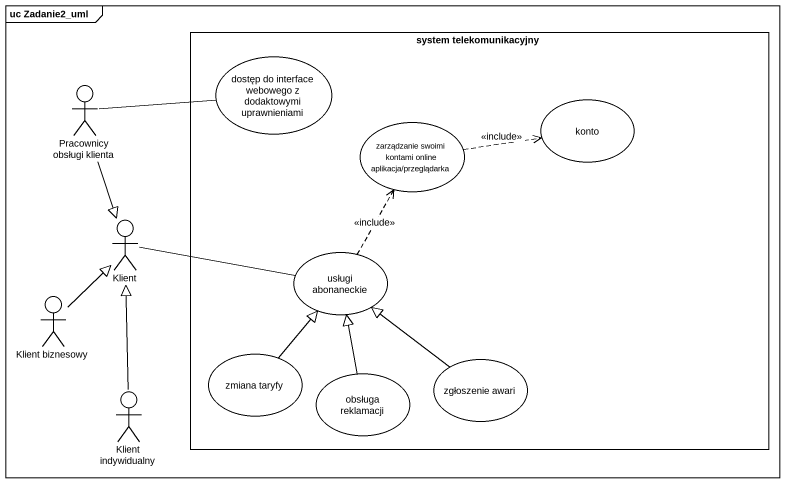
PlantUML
@startuml
mainframe uc Zadanie2_uml
rectangle "system telekomunikacyjny" as system_telekomunikacyjny {
  usecase "dostęp do interface webowego z dodaktowymi uprawnieniami" as dostęp_do_interface
  usecase "zarządzanie swoimi kontami online aplikacja/przeglądarka" as zarządzanie_swoimi_kontami
  usecase konto
  usecase "usługi abonaneckie" as usługi_abonaneckie
  usecase "zmiana taryfy" as zmiana_taryfy
  usecase "zgłoszenie awari" as zgłoszenie_awari
  usecase "obsługa reklamacji" as obsługa_reklamacji
}
actor "Pracownicy obsługi klienta" as Pracownicy_obsługi_klienta
actor Klient
actor "Klient biznesowy" as Klient_biznesowy
actor "Klient indywidualny" as Klient_indywidualny
Pracownicy_obsługi_klienta -right- dostęp_do_interface
Pracownicy_obsługi_klienta --|> Klient
zarządzanie_swoimi_kontami .right.> konto : <<include>>
Klient -right- usługi_abonaneckie
usługi_abonaneckie .up.> zarządzanie_swoimi_kontami : <<include>>
Klient_biznesowy -up-|> Klient
zmiana_taryfy -up-|> usługi_abonaneckie
zgłoszenie_awari -up-|> usługi_abonaneckie
Klient_indywidualny -up-|> Klient
obsługa_reklamacji -up-|> usługi_abonaneckie
@enduml
